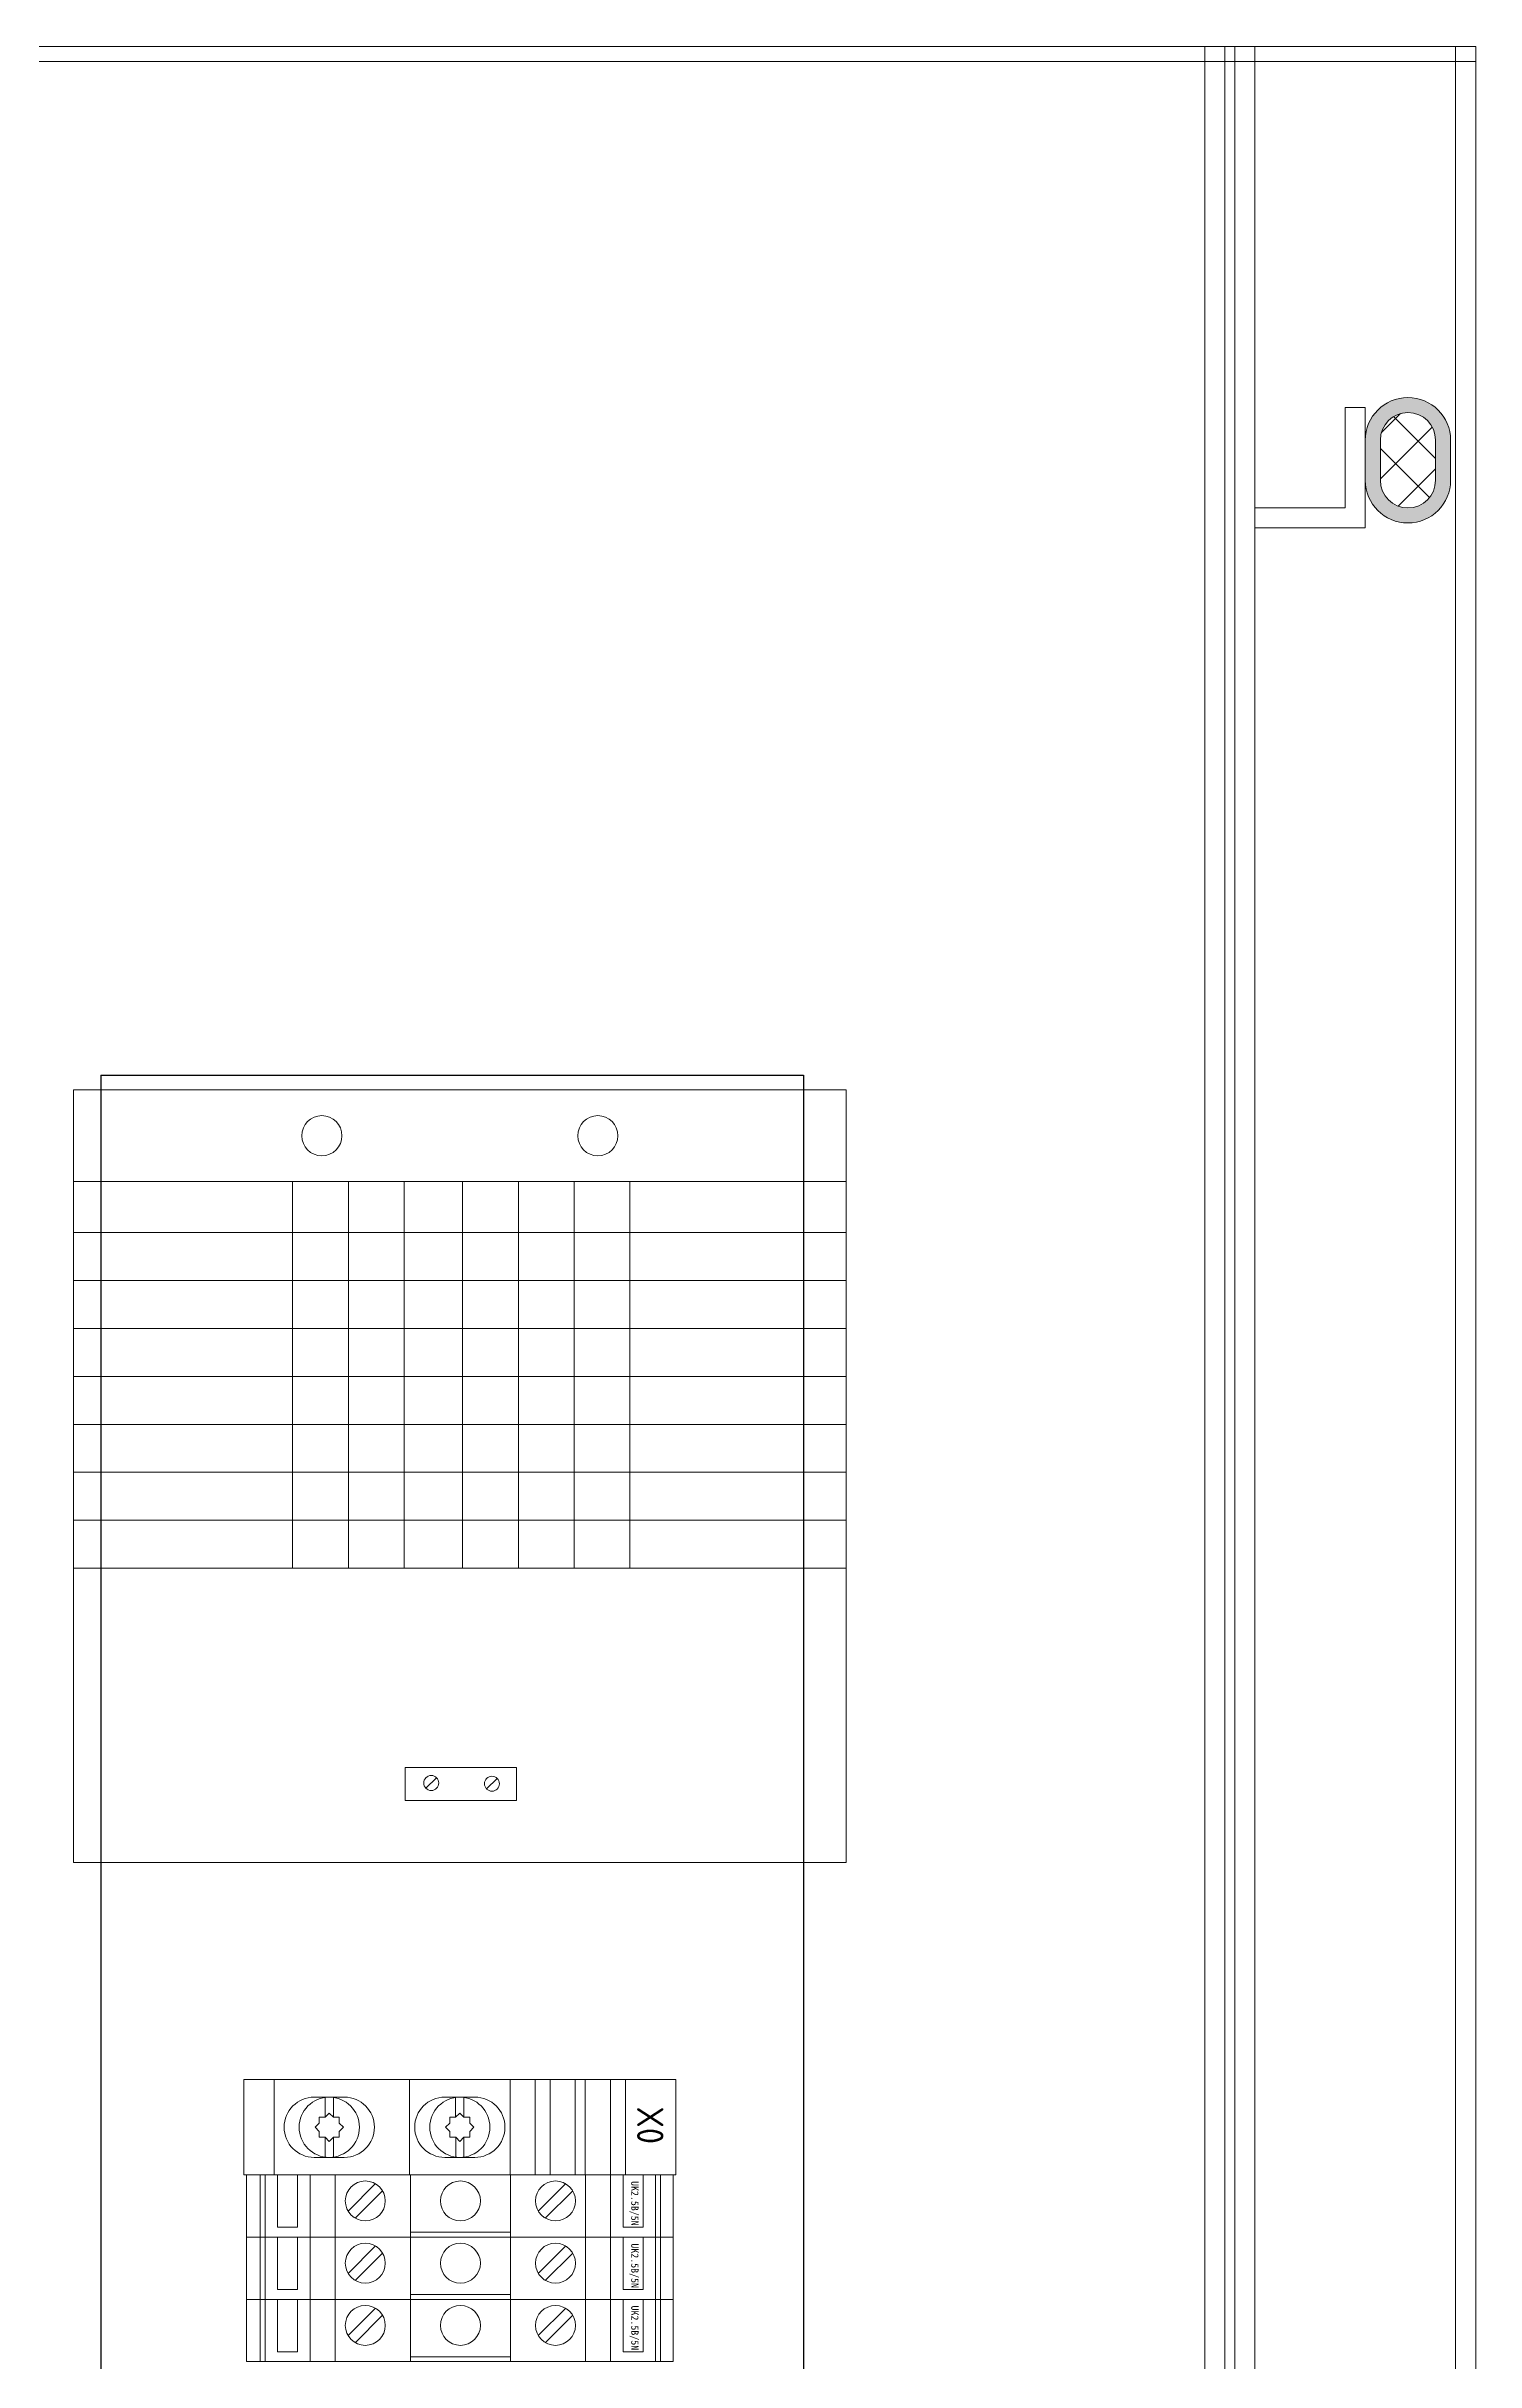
# Model space of a CAD drawing. Extents: x 54056 to 359947, y -41534 to 373650.
# Drawn here: x 84383.7 to 84526.1, y -36438.8 to -36208.1 of the extents above; entities that cross this region are included whole.
import ezdxf

# ---------------------------------------------------------------- set-up
doc = ezdxf.new("R2010")
doc.units = 0
doc.header["$LTSCALE"] = 3
doc.header["$MEASUREMENT"] = 0
doc.linetypes.add('CENTER', pattern=[50.8, 31.75, -6.35, 6.35, -6.35])
doc.layers.get('0').update_dxf_attribs({"linetype": 'CONTINUOUS', "lineweight": 30})
for name, color, linetype in [('1', 6, 'CENTER'), ('1轮廓实线层', 7, 'CONTINUOUS'), ('TERMINAL', 8, 'CONTINUOUS')]:
    doc.layers.add(name, color=color, linetype=linetype)
doc.layers.add('DIM', color=4, linetype='CONTINUOUS', lineweight=20)
doc.layers.add('标注、文本', color=3, linetype='CONTINUOUS', lineweight=25)
doc.styles.add('ACISOTS', font='isocp.shx', dxfattribs={"height": 1, "bigfont": 'gbcbig.shx'})
doc.styles.get("Standard").update_dxf_attribs({"font": 'STFANGSO.TTF', "width": 0.7})

# ---------------------------------------------------------------- blocks, each defined once
blk = doc.blocks.new('UK2.5B-5N-17')
at = {"layer": '1轮廓实线层', "color": 85, "lineweight": 9, "true_color": 0x58ba48}
for p, q in [((0, 0), (0, 6.2)), ((0, 6.2), (42.5, 6.2)), ((1.25, 0), (1.25, 6.2)), ((1.75, 0), (1.75, 6.2)), ((2.98, 5.21), (2.98, 0)), ((4.98, 5.21), (2.98, 5.21)), ((4.98, 5.21), (4.98, 0)), ((6.23, 0), (6.23, 6.2)), ((8.73, 0), (8.73, 6.2)), ((16.21, 0), (16.21, 6.2)), ((16.21, 5.71), (26.18, 5.71)), ((26.18, 0), (26.18, 6.2)), ((33.66, 0), (33.66, 6.2)), ((36.16, 0), (36.16, 6.2)), ((37.41, 5.21), (37.41, 0)), ((37.41, 5.21), (39.41, 5.21)), ((39.41, 5.21), (39.41, 0)), ((40.64, 0), (40.64, 6.2)), ((41.14, 0), (41.14, 6.2)), ((42.5, 6.2), (42.5, 0)), ((12.74, 4.31), (10, 1.58)), ((10.7, 0.87), (13.44, 3.61)), ((31.69, 4.31), (28.95, 1.58)), ((29.65, 0.87), (32.39, 3.61)), ((42.5, 0), (0, 0))]:
    blk.add_line(p, q, dxfattribs=at)
for centre in [(11.72, 2.59), (21.19, 2.59), (30.67, 2.59)]:
    blk.add_circle(centre, 1.99, dxfattribs=at)
blk.add_text('UK2.5B/5N', height=0.727, rotation=90, dxfattribs=at).set_placement((4.17, 0.61))
blk = doc.blocks.new('555115')
at = {"linetype": 'ByBlock', "lineweight": -2}
h = blk.add_hatch(color=0, dxfattribs=at)
h.dxf.hatch_style = 1
h.paths.add_polyline_path([(105079.52, -9211.3), (105079.52, -9215.3, 1), (105088.02, -9215.3), (105088.02, -9211.3, 1)])
h.paths.add_polyline_path([(105086.52, -9211.3), (105086.52, -9215.3, -1), (105081.02, -9215.3), (105081.02, -9211.3, -1)], flags=16)
h = blk.add_hatch(dxfattribs=at)
h.set_pattern_fill('ANSI37', color=0, angle=270)
h.set_pattern_definition([(315, (101201.2372, -3940.9683), (2.245064, 2.245064), []), (45, (101201.2372, -3940.9683), (-2.245064, 2.245064), [])])
h.paths.add_polyline_path([(105086.52, -9215.3), (105086.52, -9211.3, 1), (105081.02, -9211.3), (105081.02, -9215.3, 1)])
at = {"color": 0, "linetype": 'ByBlock', "lineweight": -2}
for p, q in [((105090.52, -9172.05), (104822.52, -9172.05)), ((105063.52, -9772.05), (105063.52, -9172.05)), ((105065.52, -9172.05), (105065.52, -9772.05)), ((105066.52, -9172.05), (105066.52, -9772.05)), ((105068.52, -9172.05), (105068.52, -9772.05)), ((105088.52, -9772.05), (105088.52, -9172.05)), ((105090.52, -9772.05), (105090.52, -9172.05)), ((105090.52, -9173.55), (104822.52, -9173.55)), ((105077.52, -9218.05), (105077.52, -9208.05)), ((105077.52, -9208.05), (105079.52, -9208.05)), ((105079.52, -9220.05), (105079.52, -9208.05)), ((105079.52, -9211.3), (105079.52, -9215.3)), ((105081.02, -9211.3), (105081.02, -9215.3)), ((105086.52, -9211.3), (105086.52, -9215.3)), ((105088.02, -9211.3), (105088.02, -9215.3)), ((105068.52, -9218.05), (105077.52, -9218.05)), ((105068.52, -9220.05), (105079.52, -9220.05)), ((104950.8, -9276.05), (104950.8, -9353.05)), ((105027.8, -9276.05), (104950.8, -9276.05)), ((105027.8, -9353.05), (105027.8, -9276.05)), ((105027.8, -9285.18), (104950.8, -9285.18)), ((104994.94, -9343.57), (104983.84, -9343.57)), ((104983.84, -9343.57), (104983.84, -9346.89)), ((104986.98, -9344.62), (104985.92, -9345.65)), ((104993.03, -9344.69), (104991.97, -9345.71)), ((104994.94, -9346.89), (104994.94, -9343.57)), ((104983.84, -9346.89), (104994.94, -9346.89)), ((104950.8, -9353.05), (105027.8, -9353.05))]:
    blk.add_line(p, q, dxfattribs=at)
for centre in [(104986.45, -9345.13), (104992.5, -9345.2)]:
    blk.add_circle(centre, 0.748, dxfattribs=at)
for centre, radius, start, end in [((105083.77, -9211.3), 4.25, 0, 180), ((105083.77, -9211.3), 2.75, 0, 180), ((105083.77, -9215.3), 4.25, 180, 0), ((105083.77, -9215.3), 2.75, 180, 0)]:
    blk.add_arc(centre, radius, start, end, dxfattribs=at)
at = {"layer": '1', "color": 0, "linetype": 'ByBlock', "lineweight": -2}
for p, q in [((105065.52, -9212.05), (105065.52, -9172.05)), ((105066.52, -9212.05), (105066.52, -9172.05)), ((105068.52, -9221.78), (105068.52, -9172.05))]:
    blk.add_line(p, q, dxfattribs=at)
for centre in [(104975.55, -9280.62), (105003.05, -9280.62)]:
    blk.add_circle(centre, 2, dxfattribs=at)
at = {"layer": '1轮廓实线层', "color": 0, "linetype": 'ByBlock', "lineweight": -2}
for p, q in [((104972.64, -9285.18), (104972.64, -9323.72)), ((104978.19, -9285.18), (104978.19, -9323.72)), ((104983.74, -9285.18), (104983.74, -9323.72)), ((104989.58, -9285.18), (104989.58, -9323.72)), ((104995.14, -9285.18), (104995.14, -9323.72)), ((105000.69, -9285.18), (105000.69, -9323.72)), ((105006.24, -9285.18), (105006.24, -9323.72)), ((105027.8, -9290.28), (104950.8, -9290.28)), ((105027.8, -9295.06), (104950.8, -9295.06)), ((105027.8, -9299.83), (104950.8, -9299.83)), ((105027.8, -9304.61), (104950.8, -9304.61)), ((105027.8, -9309.39), (104950.8, -9309.39)), ((105027.8, -9314.16), (104950.8, -9314.16)), ((105027.8, -9318.94), (104950.8, -9318.94)), ((105027.8, -9323.72), (104950.8, -9323.72))]:
    blk.add_line(p, q, dxfattribs=at)
at = {"layer": 'TERMINAL', "color": 0, "linetype": 'ByBlock', "lineweight": 5, "ltscale": 2}
blk.add_line((105010.56, -9374.69), (104968.03, -9374.69), dxfattribs=at)
blk.add_line((105010.56, -9374.69), (104968.03, -9374.69), dxfattribs=at)
at = {"layer": 'TERMINAL', "color": 0, "linetype": 'ByBlock', "lineweight": 5}
for p, q in [((104968.03, -9374.69), (105010.56, -9374.69)), ((104968.03, -9374.69), (105010.56, -9374.69)), ((104968.03, -9374.69), (105010.56, -9374.69)), ((105010.56, -9374.69), (104968.03, -9374.69)), ((104968.03, -9374.69), (105010.56, -9374.69)), ((104970.79, -9384.19), (104970.79, -9374.69)), ((104984.29, -9384.19), (104984.29, -9374.69)), ((104994.3, -9384.19), (104994.3, -9374.69)), ((104996.8, -9374.69), (104996.8, -9384.19)), ((104998.3, -9374.69), (104998.3, -9384.19)), ((105000.8, -9374.69), (105000.8, -9384.19)), ((105001.8, -9374.69), (105001.8, -9384.19)), ((105004.3, -9374.69), (105004.3, -9384.19)), ((105005.81, -9374.69), (105005.81, -9384.19)), ((104976.29, -9376.44), (104974.79, -9376.44)), ((104975.87, -9378.44), (104975.87, -9376.44)), ((104975.87, -9378.44), (104976.29, -9378.02)), ((104976.29, -9376.44), (104977.79, -9376.44)), ((104976.29, -9378.02), (104976.7, -9378.44)), ((104976.7, -9378.44), (104976.7, -9376.44)), ((104989.32, -9376.44), (104987.82, -9376.44)), ((104988.88, -9378.44), (104988.88, -9376.47)), ((104988.88, -9378.44), (104989.3, -9378.02)), ((104989.3, -9378.02), (104989.71, -9378.44)), ((104989.32, -9376.44), (104990.82, -9376.44)), ((104989.71, -9378.44), (104989.71, -9376.47)), ((104975.29, -9379.02), (104974.87, -9379.44)), ((104974.87, -9379.44), (104975.29, -9379.85)), ((104975.87, -9378.44), (104975.29, -9378.44)), ((104975.29, -9378.44), (104975.29, -9379.02)), ((104975.29, -9380.44), (104975.29, -9379.85)), ((104976.7, -9378.44), (104977.29, -9378.44)), ((104977.29, -9378.44), (104977.29, -9379.02)), ((104977.7, -9379.44), (104977.29, -9379.02)), ((104977.7, -9379.44), (104977.29, -9379.85)), ((104977.29, -9380.44), (104977.29, -9379.85)), ((104988.3, -9379.02), (104987.88, -9379.44)), ((104987.88, -9379.44), (104988.3, -9379.85)), ((104988.88, -9378.44), (104988.3, -9378.44)), ((104988.3, -9378.44), (104988.3, -9379.02)), ((104988.3, -9380.44), (104988.3, -9379.85)), ((104989.71, -9378.44), (104990.3, -9378.44)), ((104990.3, -9378.44), (104990.3, -9379.02)), ((104990.71, -9379.44), (104990.3, -9379.02)), ((104990.71, -9379.44), (104990.3, -9379.85)), ((104990.3, -9380.44), (104990.3, -9379.85)), ((104976.29, -9382.44), (104974.79, -9382.44)), ((104975.29, -9380.44), (104975.89, -9380.44)), ((104975.89, -9380.44), (104975.89, -9382.41)), ((104976.29, -9380.85), (104975.89, -9380.44)), ((104976.29, -9380.85), (104976.7, -9380.44)), ((104976.29, -9382.44), (104977.79, -9382.44)), ((104976.7, -9380.44), (104976.7, -9382.41)), ((104976.7, -9380.44), (104977.29, -9380.44)), ((104989.3, -9382.44), (104987.8, -9382.44)), ((104988.3, -9380.44), (104988.9, -9380.44)), ((104988.9, -9380.44), (104988.9, -9382.41)), ((104989.3, -9380.85), (104988.9, -9380.44)), ((104989.3, -9380.85), (104989.71, -9380.44)), ((104989.3, -9382.44), (104990.8, -9382.44)), ((104989.3, -9382.44), (104990.8, -9382.44)), ((104989.71, -9380.44), (104989.71, -9382.41)), ((104989.71, -9380.44), (104990.3, -9380.44))]:
    blk.add_line(p, q, dxfattribs=at)
blk.add_lwpolyline([(105010.81, -9384.19), (105010.81, -9374.69), (104967.78, -9374.69), (104967.78, -9384.19)], close=True, dxfattribs=at)
for centre in [(104976.29, -9379.44), (104989.3, -9379.44)]:
    blk.add_circle(centre, 3, dxfattribs=at)
for centre, start, end in [((104974.79, -9379.44), 90, 270), ((104977.79, -9379.44), 270, 90), ((104987.8, -9379.44), 90, 270), ((104990.8, -9379.44), 270, 90)]:
    blk.add_arc(centre, 3, start, end, dxfattribs=at)
at = {"layer": '标注、文本', "color": 0}
for p, q in [((104953.54, -9274.57), (105023.54, -9274.57)), ((104953.54, -9274.57), (104953.54, -9604.53)), ((105023.54, -9274.57), (105023.54, -9604.53))]:
    blk.add_line(p, q, dxfattribs=at)
at = {"layer": '1轮廓实线层', "color": 0, "linetype": 'ByBlock', "lineweight": 9, "rotation": 180}
for p in [(105010.55, -9384.19), (105010.55, -9390.4), (105010.55, -9396.6)]:
    blk.add_blockref('UK2.5B-5N-17', p, dxfattribs=at)
at = {"color": 0, "linetype": 'ByBlock', "style": 'ACISOTS'}
blk.add_text('X0', height=2.625, rotation=270, dxfattribs=at).set_placement((105006.96, -9377.37))

msp = doc.modelspace()

# ---------------------------------------------------------------- block references
at = {"layer": 'DIM', "color": 2}
msp.add_blockref('555115', (-20564.375, -27036.044), dxfattribs=at)

doc.saveas('drawing.dxf')
